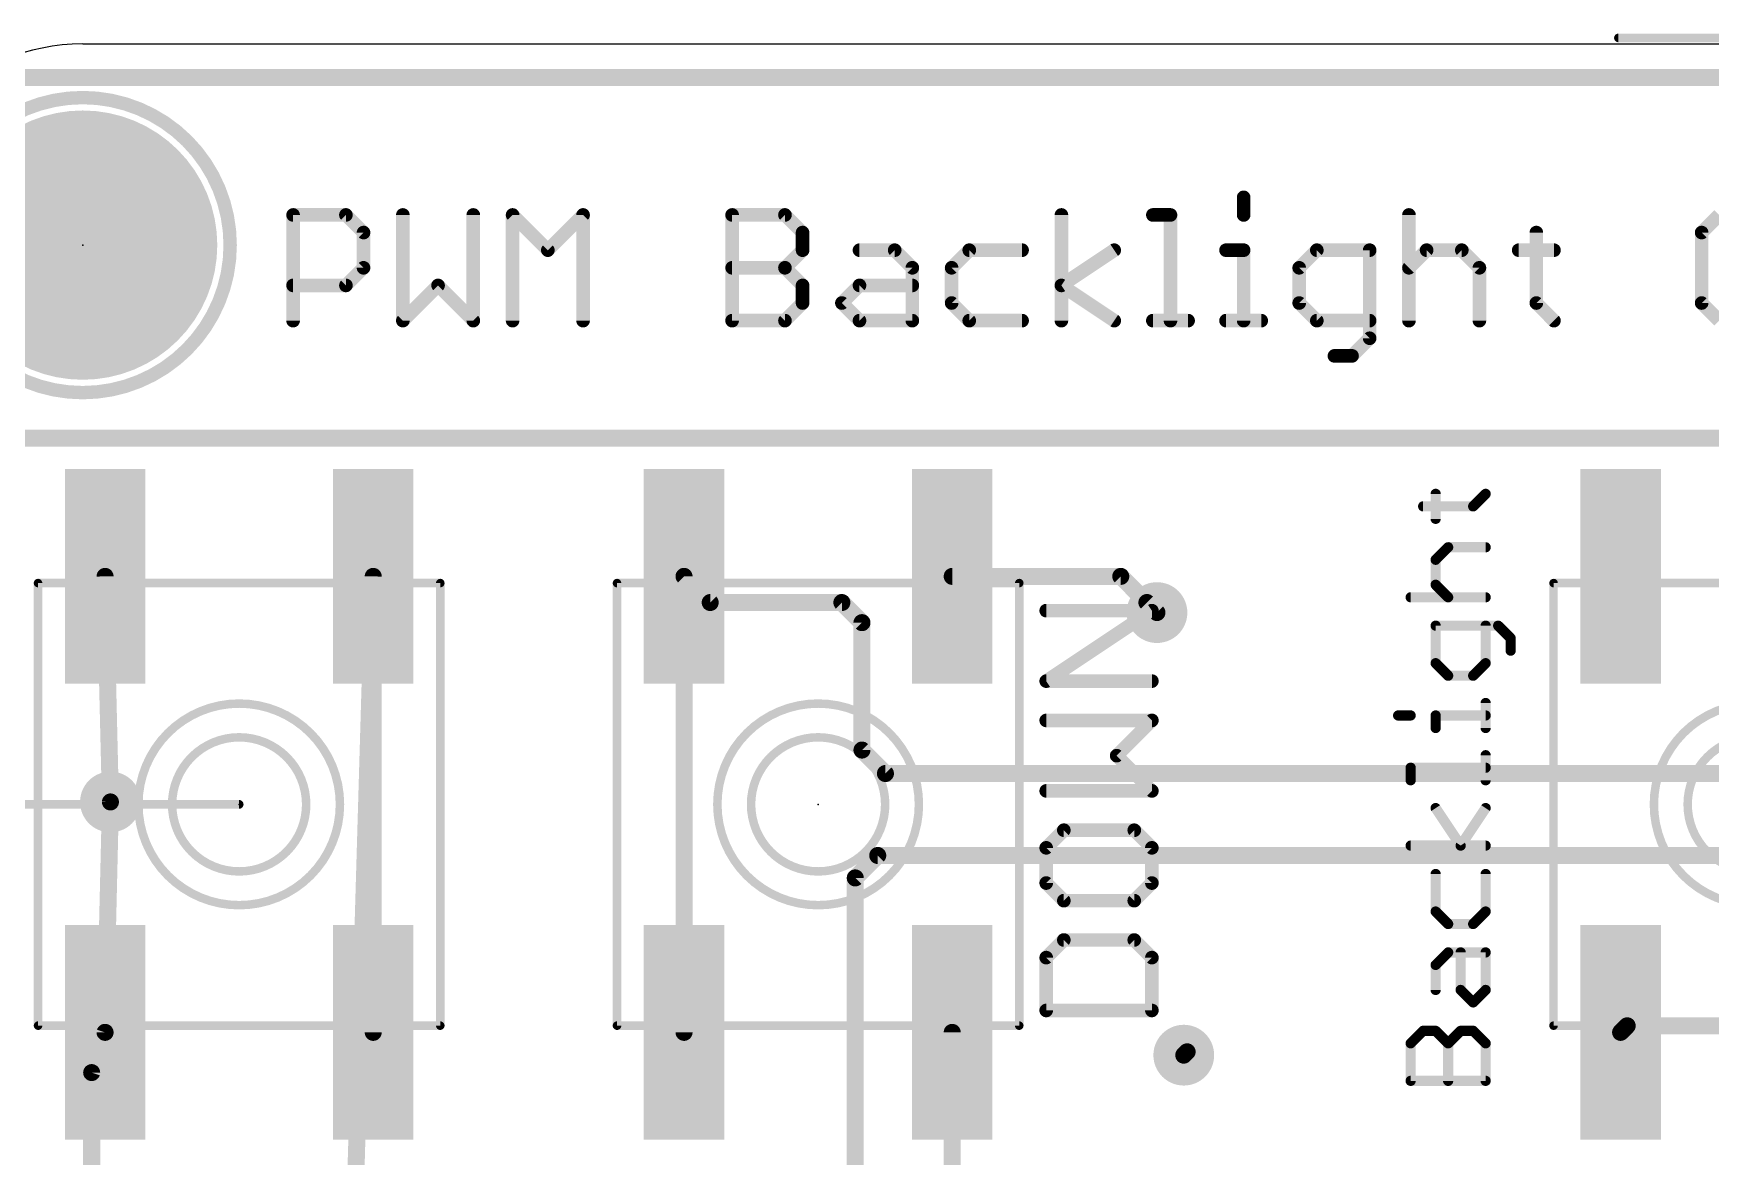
# Model space of a CAD drawing. Extents: x -12.5 to 70.1, y -12.4 to 85.2.
# Drawn here: x 2.27 to 27.28, y 68.41 to 85.16 of the extents above; entities that cross this region are included whole.
import ezdxf

# ---------------------------------------------------------------- set-up
doc = ezdxf.new("R2010")
doc.units = 0
for name, color, linetype in [('1', 12, 'CONTINUOUS'), ('16', 132, 'CONTINUOUS'), ('17', 110, 'CONTINUOUS'), ('18', 110, 'CONTINUOUS'), ('20', 53, 'CONTINUOUS'), ('21', 40, 'CONTINUOUS'), ('23', 53, 'CONTINUOUS'), ('47', 253, 'CONTINUOUS')]:
    doc.layers.add(name, color=color, linetype=linetype)

# ---------------------------------------------------------------- blocks, each defined once
blk = doc.blocks.new('RECT')
blk.add_solid([(-0.5, -0.5), (0.5, -0.5), (-0.5, 0.5), (0.5, 0.5)])
blk = doc.blocks.new('ROUNDP')
at = {"const_width": 0.5}
blk.add_lwpolyline([(0, -0.25, 1), (0, 0.25, 1), (0, -0.25)], format="xyb", dxfattribs=at)
blk = doc.blocks.new('ROUNDV')
at = {"const_width": 0.5}
blk.add_lwpolyline([(0, -0.25, 1), (0, 0.25, 1), (0, -0.25)], format="xyb", dxfattribs=at)

msp = doc.modelspace()

# ---------------------------------------------------------------- linework, layer by layer
at = {"layer": '1', "const_width": 0.254}
for points in [[(1.171, 79.121), (39.495, 79.121)], [(3.334, 77.06), (3.414, 73.696)], [(7.064, 67.774), (7.334, 77.06)], [(7.334, 70.26), (7.334, 77.06)], [(11.97, 77.06), (11.97, 70.26)], [(12.36, 76.67), (11.97, 77.06)], [(15.97, 77.06), (18.484, 77.06)], [(18.484, 77.06), (19.024, 76.52)], [(14.324, 76.67), (12.36, 76.67)], [(14.324, 76.67), (14.624, 76.37)], [(18.874, 76.67), (19.024, 76.52)], [(14.624, 76.37), (14.624, 74.47)], [(14.624, 74.47), (14.974, 74.12)], [(14.974, 74.12), (31.575, 74.12)], [(3.334, 70.26), (3.414, 73.696)], [(14.524, 72.563), (14.859, 72.898)], [(14.859, 72.898), (31.877, 72.898)], [(14.524, 72.563), (14.524, 68.032)], [(3.134, 69.66), (3.334, 70.26)], [(15.97, 70.26), (15.97, 67.874)], [(26.038, 70.358), (25.94, 70.26)], [(27.813, 70.358), (26.038, 70.358)], [(19.474, 69.97), (19.424, 69.92)], [(3.134, 66.142), (3.134, 69.66)]]:
    msp.add_lwpolyline(points, dxfattribs=at)
at = {"layer": '1', "const_width": 0.127}
for points in [[(3.3975, 77.0615, 1), (3.2705, 77.0585)], [(7.3975, 77.06, 1), (7.2705, 77.06)], [(7.3975, 77.0582, 1), (7.2705, 77.0618)], [(12.0335, 77.06, 1), (11.9065, 77.06)], [(12.0149, 77.1049, 1), (11.9251, 77.0151)], [(15.97, 77.1235, 1), (15.97, 76.9965)], [(18.5289, 77.1049, 1), (18.4391, 77.0151)], [(18.484, 76.9965, 1), (18.484, 77.1235)], [(12.36, 76.7335, 1), (12.36, 76.6065)], [(14.3689, 76.7149, 1), (14.2791, 76.6251)], [(14.324, 76.6065, 1), (14.324, 76.7335)], [(18.9189, 76.7149, 1), (18.8291, 76.6251)], [(12.3151, 76.6251, 1), (12.4049, 76.7149)], [(18.9791, 76.4751, 1), (19.0689, 76.5649)], [(18.9791, 76.4751, 1), (19.0689, 76.5649)], [(14.6875, 76.37, 1), (14.5605, 76.37)], [(14.5791, 76.3251, 1), (14.6689, 76.4149)], [(14.6689, 74.5149, 1), (14.5791, 74.4251)], [(14.5605, 74.47, 1), (14.6875, 74.47)], [(14.974, 74.1835, 1), (14.974, 74.0565)], [(14.9291, 74.0751, 1), (15.0189, 74.1649)], [(3.4775, 73.6945, 1), (3.3505, 73.6975)], [(3.3505, 73.6945, 1), (3.4775, 73.6975)], [(14.859, 72.9615, 1), (14.859, 72.8345)], [(14.9039, 72.8531, 1), (14.8141, 72.9429)], [(14.5875, 72.563, 1), (14.4605, 72.563)], [(14.4791, 72.6079, 1), (14.5689, 72.5181)], [(3.2705, 70.2615, 1), (3.3975, 70.2585)], [(3.3942, 70.2399, 1), (3.2738, 70.2801)], [(7.2705, 70.26, 1), (7.3975, 70.26)], [(11.9065, 70.26, 1), (12.0335, 70.26)], [(16.0335, 70.26, 1), (15.9065, 70.26)], [(25.8951, 70.3049, 1), (25.9849, 70.2151)], [(26.038, 70.4215, 1), (26.038, 70.2945)], [(26.0829, 70.3131, 1), (25.9931, 70.4029)], [(19.5189, 69.9251, 1), (19.4291, 70.0149)], [(3.1975, 69.66, 1), (3.0705, 69.66)], [(19.3791, 69.9649, 1), (19.4689, 69.8751)], [(3.0738, 69.6801, 1), (3.1942, 69.6399)]]:
    msp.add_lwpolyline(points, format="xyb", dxfattribs=at)
at = {"layer": '16', "const_width": 0.25}
msp.add_lwpolyline([(0, 84.5), (45, 84.5)], dxfattribs=at)
at = {"layer": '20'}
msp.add_line((3, 85), (42, 85), dxfattribs=at)
msp.add_arc((3, 82), 3, 90, 180, dxfattribs=at)
at = {"layer": '21'}
for points, const_width in [([(3, 79.8, 1), (3, 84.2, 1), (3, 79.8)], 0.2), ([(20.3679, 82.7124, 1), (20.2663, 82.7124)], 0.1016), ([(6.1894, 82.4497, 1), (6.0878, 82.4497)], 0.1016), ([(6.1386, 82.5005, 1), (6.1386, 82.3989)], 0.1016), ([(6.9626, 82.4857, 1), (6.8907, 82.4138)], 0.1016), ([(6.9267, 82.3989, 1), (6.9267, 82.5005)], 0.1016), ([(7.8265, 82.4497, 1), (7.7249, 82.4497)], 0.1016), ([(8.8773, 82.4497, 1), (8.7757, 82.4497)], 0.1016), ([(9.4488, 82.4857, 1), (9.377, 82.4138)], 0.1016), ([(9.4637, 82.4497, 1), (9.3621, 82.4497)], 0.1016), ([(10.5145, 82.4497, 1), (10.4129, 82.4497)], 0.1016), ([(10.4996, 82.4138, 1), (10.4277, 82.4857)], 0.1016), ([(12.738, 82.4497, 1), (12.6364, 82.4497)], 0.1016), ([(12.6872, 82.5005, 1), (12.6872, 82.3989)], 0.1016), ([(13.5112, 82.4857, 1), (13.4394, 82.4138)], 0.1016), ([(13.4753, 82.3989, 1), (13.4753, 82.5005)], 0.1016), ([(17.6495, 82.4497, 1), (17.5479, 82.4497)], 0.1016), ([(18.963, 82.5005, 1), (18.963, 82.3989)], 0.1016), ([(19.2765, 82.4497, 1), (19.1749, 82.4497)], 0.1016), ([(19.2257, 82.3989, 1), (19.2257, 82.5005)], 0.1016), ([(22.8338, 82.4497, 1), (22.7322, 82.4497)], 0.1016), ([(20.2663, 82.4497, 1), (20.3679, 82.4497)], 0.1016), ([(7.2401, 82.1871, 1), (7.1386, 82.1871)], 0.1016), ([(7.1534, 82.1511, 1), (7.2253, 82.223)], 0.1016), ([(13.7888, 82.1871, 1), (13.6872, 82.1871)], 0.1016), ([(13.7021, 82.1511, 1), (13.7739, 82.223)], 0.1016), ([(24.7337, 82.1871, 1), (24.6321, 82.1871)], 0.1016), ([(27.1128, 82.223, 1), (27.1847, 82.1511)], 0.1016), ([(27.1996, 82.1871, 1), (27.098, 82.1871)], 0.1016), ([(9.9024, 81.9603, 1), (9.9742, 81.8884)], 0.1016), ([(9.9024, 81.8884, 1), (9.9742, 81.9603)], 0.1016), ([(13.6872, 81.9244, 1), (13.7888, 81.9244)], 0.1016), ([(13.7739, 81.8884, 1), (13.7021, 81.9603)], 0.1016), ([(14.5871, 81.9752, 1), (14.5871, 81.8736)], 0.1016), ([(15.1484, 81.9603, 1), (15.0765, 81.8884)], 0.1016), ([(15.1124, 81.8736, 1), (15.1124, 81.9752)], 0.1016), ([(16.2242, 81.9752, 1), (16.2242, 81.8736)], 0.1016), ([(16.2601, 81.8884, 1), (16.1883, 81.9603)], 0.1016), ([(17.0123, 81.8736, 1), (17.0123, 81.9752)], 0.1016), ([(18.4149, 81.8821, 1), (18.3586, 81.9666)], 0.1016), ([(20.0544, 81.9752, 1), (20.0544, 81.8736)], 0.1016), ([(20.3679, 81.9244, 1), (20.2663, 81.9244)], 0.1016), ([(20.3171, 81.8736, 1), (20.3171, 81.9752)], 0.1016), ([(21.4085, 81.9752, 1), (21.4085, 81.8736)], 0.1016), ([(21.4445, 81.8884, 1), (21.3726, 81.9603)], 0.1016), ([(22.2474, 81.9244, 1), (22.1458, 81.9244)], 0.1016), ([(22.1966, 81.8736, 1), (22.1966, 81.9752)], 0.1016), ([(23.0457, 81.9752, 1), (23.0457, 81.8736)], 0.1016), ([(23.0816, 81.8884, 1), (23.0098, 81.9603)], 0.1016), ([(23.607, 81.9603, 1), (23.5352, 81.8884)], 0.1016), ([(23.5711, 81.8736, 1), (23.5711, 81.9752)], 0.1016), ([(24.4202, 81.9752, 1), (24.4202, 81.8736)], 0.1016), ([(24.9455, 81.8736, 1), (24.9455, 81.9752)], 0.1016), ([(7.1386, 81.6617, 1), (7.2401, 81.6617)], 0.1016), ([(7.2253, 81.6258, 1), (7.1534, 81.6976)], 0.1016), ([(12.6872, 81.7125, 1), (12.6872, 81.6109)], 0.1016), ([(13.5112, 81.6976, 1), (13.4394, 81.6258)], 0.1016), ([(13.4394, 81.6976, 1), (13.5112, 81.6258)], 0.1016), ([(13.4753, 81.6109, 1), (13.4753, 81.7125)], 0.1016), ([(15.4259, 81.6617, 1), (15.3243, 81.6617)], 0.1016), ([(15.3392, 81.6258, 1), (15.4111, 81.6976)], 0.1016), ([(16.0123, 81.6617, 1), (15.9107, 81.6617)], 0.1016), ([(15.9256, 81.6976, 1), (15.9974, 81.6258)], 0.1016), ([(21.1099, 81.6976, 1), (21.1818, 81.6258)], 0.1016), ([(21.1967, 81.6617, 1), (21.0951, 81.6617)], 0.1016), ([(22.7471, 81.6976, 1), (22.8189, 81.6258)], 0.1016), ([(23.8846, 81.6617, 1), (23.783, 81.6617)], 0.1016), ([(23.7979, 81.6258, 1), (23.8697, 81.6976)], 0.1016), ([(6.1386, 81.4498, 1), (6.1386, 81.3482)], 0.1016), ([(6.8907, 81.4349, 1), (6.9626, 81.3631)], 0.1016), ([(6.9267, 81.3482, 1), (6.9267, 81.4498)], 0.1016), ([(8.337, 81.4349, 1), (8.2652, 81.3631)], 0.1016), ([(8.337, 81.3631, 1), (8.2652, 81.4349)], 0.1016), ([(13.7888, 81.399, 1), (13.6872, 81.399)], 0.1016), ([(13.7021, 81.3631, 1), (13.7739, 81.4349)], 0.1016), ([(14.5871, 81.4498, 1), (14.5871, 81.3482)], 0.1016), ([(14.623, 81.3631, 1), (14.5511, 81.4349)], 0.1016), ([(15.3751, 81.3482, 1), (15.3751, 81.4498)], 0.1016), ([(17.6269, 81.4412, 1), (17.5705, 81.3567)], 0.1016), ([(17.5705, 81.4412, 1), (17.6269, 81.3567)], 0.1016), ([(13.6872, 81.1363, 1), (13.7888, 81.1363)], 0.1016), ([(13.7739, 81.1004, 1), (13.7021, 81.1722)], 0.1016), ([(14.3603, 81.1722, 1), (14.2884, 81.1004)], 0.1016), ([(14.2884, 81.1722, 1), (14.3603, 81.1004)], 0.1016), ([(15.9974, 81.1722, 1), (15.9256, 81.1004)], 0.1016), ([(15.9107, 81.1363, 1), (16.0123, 81.1363)], 0.1016), ([(21.1818, 81.1722, 1), (21.1099, 81.1004)], 0.1016), ([(21.0951, 81.1363, 1), (21.1967, 81.1363)], 0.1016), ([(24.7188, 81.1722, 1), (24.6469, 81.1004)], 0.1016), ([(24.6321, 81.1363, 1), (24.7337, 81.1363)], 0.1016), ([(27.1847, 81.1722, 1), (27.1128, 81.1004)], 0.1016), ([(27.098, 81.1363, 1), (27.1996, 81.1363)], 0.1016), ([(6.0878, 80.8736, 1), (6.1894, 80.8736)], 0.1016), ([(7.7398, 80.9095, 1), (7.8117, 80.8377)], 0.1016), ([(7.7249, 80.8736, 1), (7.8265, 80.8736)], 0.1016), ([(8.7757, 80.8736, 1), (8.8773, 80.8736)], 0.1016), ([(8.7906, 80.8377, 1), (8.8624, 80.9095)], 0.1016), ([(9.3621, 80.8736, 1), (9.4637, 80.8736)], 0.1016), ([(10.4129, 80.8736, 1), (10.5145, 80.8736)], 0.1016), ([(12.6872, 80.9244, 1), (12.6872, 80.8228)], 0.1016), ([(12.6364, 80.8736, 1), (12.738, 80.8736)], 0.1016), ([(13.4394, 80.9095, 1), (13.5112, 80.8377)], 0.1016), ([(13.4753, 80.8228, 1), (13.4753, 80.9244)], 0.1016), ([(14.5871, 80.9244, 1), (14.5871, 80.8228)], 0.1016), ([(14.5511, 80.8377, 1), (14.623, 80.9095)], 0.1016), ([(15.3243, 80.8736, 1), (15.4259, 80.8736)], 0.1016), ([(15.3751, 80.8228, 1), (15.3751, 80.9244)], 0.1016), ([(16.2242, 80.9244, 1), (16.2242, 80.8228)], 0.1016), ([(16.1883, 80.8377, 1), (16.2601, 80.9095)], 0.1016), ([(17.0123, 80.8228, 1), (17.0123, 80.9244)], 0.1016), ([(17.5479, 80.8736, 1), (17.6495, 80.8736)], 0.1016), ([(18.3586, 80.8313, 1), (18.4149, 80.9159)], 0.1016), ([(18.963, 80.9244, 1), (18.963, 80.8228)], 0.1016), ([(19.1749, 80.8736, 1), (19.2765, 80.8736)], 0.1016), ([(19.4884, 80.8228, 1), (19.4884, 80.9244)], 0.1016), ([(20.0544, 80.9244, 1), (20.0544, 80.8228)], 0.1016), ([(20.2663, 80.8736, 1), (20.3679, 80.8736)], 0.1016), ([(20.5798, 80.8228, 1), (20.5798, 80.9244)], 0.1016), ([(21.4085, 80.9244, 1), (21.4085, 80.8228)], 0.1016), ([(21.3726, 80.8377, 1), (21.4445, 80.9095)], 0.1016), ([(22.1966, 80.8228, 1), (22.1966, 80.9244)], 0.1016), ([(22.7322, 80.8736, 1), (22.8338, 80.8736)], 0.1016), ([(23.783, 80.8736, 1), (23.8846, 80.8736)], 0.1016), ([(24.9096, 80.8377, 1), (24.9815, 80.9095)], 0.1016), ([(22.1458, 80.6109, 1), (22.2474, 80.6109)], 0.1016), ([(22.2325, 80.575, 1), (22.1607, 80.6468)], 0.1016), ([(21.6712, 80.399, 1), (21.6712, 80.2974)], 0.1016), ([(21.898, 80.3841, 1), (21.9698, 80.3123)], 0.1016), ([(21.9339, 80.2974, 1), (21.9339, 80.399)], 0.1016), ([(23.2192, 78.2906, 1), (23.143, 78.2906)], 0.0762), ([(23.9537, 78.2636, 1), (23.8999, 78.3175)], 0.0762), ([(22.9947, 78.1423, 1), (22.9947, 78.0661)], 0.0762), ([(23.7134, 78.1311, 1), (23.7673, 78.0772)], 0.0762), ([(23.7404, 78.0661, 1), (23.7404, 78.1423)], 0.0762), ([(23.143, 77.9177, 1), (23.2192, 77.9177)], 0.0762), ([(23.3675, 77.5321, 1), (23.3675, 77.4559)], 0.0762), ([(23.3945, 77.4671, 1), (23.3406, 77.521)], 0.0762), ([(23.9268, 77.4559, 1), (23.9268, 77.5321)], 0.0762), ([(23.2192, 77.3076, 1), (23.143, 77.3076)], 0.0762), ([(23.1542, 77.3345, 1), (23.208, 77.2807)], 0.0762), ([(2.3658, 76.96, 1), (2.3022, 76.96)], 0.0635), ([(2.334, 76.9918, 1), (2.334, 76.9283)], 0.0635), ([(8.3658, 76.96, 1), (8.3022, 76.96)], 0.0635), ([(8.334, 76.9283, 1), (8.334, 76.9918)], 0.0635), ([(10.97, 76.9918, 1), (10.97, 76.9283)], 0.0635), ([(11.0018, 76.96, 1), (10.9383, 76.96)], 0.0635), ([(17.0018, 76.96, 1), (16.9383, 76.96)], 0.0635), ([(16.97, 76.9283, 1), (16.97, 76.9918)], 0.0635), ([(22.8082, 76.7864, 1), (22.8082, 76.7102)], 0.0762), ([(23.208, 76.9617, 1), (23.1542, 76.9078)], 0.0762), ([(23.143, 76.9348, 1), (23.2192, 76.9348)], 0.0762), ([(23.3406, 76.7214, 1), (23.3945, 76.7753)], 0.0762), ([(23.9268, 76.7102, 1), (23.9268, 76.7864)], 0.0762), ([(24.94, 76.9918, 1), (24.94, 76.9283)], 0.0635), ([(24.9718, 76.96, 1), (24.9083, 76.96)], 0.0635), ([(17.3723, 76.5996, 1), (17.3723, 76.498)], 0.1016), ([(18.9766, 76.5066, 1), (18.9202, 76.5911)], 0.1016), ([(18.9484, 76.498, 1), (18.9484, 76.5996)], 0.1016), ([(23.1811, 76.3627, 1), (23.1811, 76.2865)], 0.0762), ([(23.2192, 76.3246, 1), (23.143, 76.3246)], 0.0762), ([(23.9649, 76.3246, 1), (23.8887, 76.3246)], 0.0762), ([(24.1402, 76.3516, 1), (24.0863, 76.2977)], 0.0762), ([(24.1132, 76.2865, 1), (24.1132, 76.3627)], 0.0762), ([(24.3377, 76.1382, 1), (24.2615, 76.1382)], 0.0762), ([(24.2727, 76.1113, 1), (24.3266, 76.1651)], 0.0762), ([(23.208, 75.7923, 1), (23.1542, 75.7384)], 0.0762), ([(23.143, 75.7654, 1), (23.2192, 75.7654)], 0.0762), ([(23.8887, 75.7654, 1), (23.9649, 75.7654)], 0.0762), ([(23.9537, 75.7384, 1), (23.8999, 75.7923)], 0.0762), ([(24.2615, 75.9518, 1), (24.3377, 75.9518)], 0.0762), ([(17.3723, 75.5489, 1), (17.3723, 75.4473)], 0.1016), ([(17.3441, 75.5403, 1), (17.4004, 75.4558)], 0.1016), ([(18.9484, 75.4473, 1), (18.9484, 75.5489)], 0.1016), ([(23.3675, 75.617, 1), (23.3675, 75.5408)], 0.0762), ([(23.3406, 75.552, 1), (23.3945, 75.6059)], 0.0762), ([(23.7134, 75.6059, 1), (23.7673, 75.552)], 0.0762), ([(23.7404, 75.5408, 1), (23.7404, 75.617)], 0.0762), ([(5.334, 72.1567, 1), (5.334, 75.1633, 1), (5.334, 72.1567)], 0.127), ([(13.97, 72.1567, 1), (13.97, 75.1633, 1), (13.97, 72.1567)], 0.127), ([(22.6218, 75.0239, 1), (22.6218, 74.9477)], 0.0762), ([(22.8082, 74.9477, 1), (22.8082, 75.0239)], 0.0762), ([(23.2192, 74.9858, 1), (23.143, 74.9858)], 0.0762), ([(23.1811, 75.0239, 1), (23.1811, 74.9477)], 0.0762), ([(23.9649, 75.1722, 1), (23.8887, 75.1722)], 0.0762), ([(23.9268, 74.9477, 1), (23.9268, 75.0239)], 0.0762), ([(27.94, 72.1567, 1), (27.94, 75.1633, 1), (27.94, 72.1567)], 0.127), ([(17.3723, 74.9625, 1), (17.3723, 74.8609)], 0.1016), ([(18.9843, 74.8758, 1), (18.9125, 74.9476)], 0.1016), ([(18.9484, 74.8609, 1), (18.9484, 74.9625)], 0.1016), ([(23.143, 74.7993, 1), (23.2192, 74.7993)], 0.0762), ([(23.8887, 74.7993, 1), (23.9649, 74.7993)], 0.0762), ([(5.334, 72.66, 1), (5.334, 74.66, 1), (5.334, 72.66)], 0.127), ([(13.97, 72.66, 1), (13.97, 74.66, 1), (13.97, 72.66)], 0.127), ([(27.94, 72.66, 1), (27.94, 74.66, 1), (27.94, 72.66)], 0.127), ([(18.4589, 74.4222, 1), (18.3871, 74.3504)], 0.1016), ([(18.3871, 74.4222, 1), (18.4589, 74.3504)], 0.1016), ([(23.9649, 74.3926, 1), (23.8887, 74.3926)], 0.0762), ([(22.8463, 74.2062, 1), (22.7701, 74.2062)], 0.0762), ([(22.8082, 74.2443, 1), (22.8082, 74.1681)], 0.0762), ([(22.7701, 74.0197, 1), (22.8463, 74.0197)], 0.0762), ([(23.8887, 74.0197, 1), (23.9649, 74.0197)], 0.0762), ([(23.9268, 74.1681, 1), (23.9268, 74.2443)], 0.0762), ([(17.3723, 73.9117, 1), (17.3723, 73.8101)], 0.1016), ([(18.9125, 73.825, 1), (18.9843, 73.8968)], 0.1016), ([(18.9484, 73.8101, 1), (18.9484, 73.9117)], 0.1016), ([(23.2128, 73.6257, 1), (23.1494, 73.5834)], 0.0762), ([(23.9585, 73.5834, 1), (23.8951, 73.6257)], 0.0762), ([(17.6349, 73.3253, 1), (17.6349, 73.2237)], 0.1016), ([(17.6709, 73.2386, 1), (17.599, 73.3104)], 0.1016), ([(18.7216, 73.3104, 1), (18.6498, 73.2386)], 0.1016), ([(18.6857, 73.2237, 1), (18.6857, 73.3253)], 0.1016), ([(17.3363, 73.0477, 1), (17.4082, 72.9759)], 0.1016), ([(17.4231, 73.0118, 1), (17.3215, 73.0118)], 0.1016), ([(18.9992, 73.0118, 1), (18.8976, 73.0118)], 0.1016), ([(18.9125, 72.9759, 1), (18.9843, 73.0477)], 0.1016), ([(22.8082, 73.0833, 1), (22.8082, 73.0071)], 0.0762), ([(23.5222, 73.0664, 1), (23.5857, 73.0241)], 0.0762), ([(23.5222, 73.0241, 1), (23.5857, 73.0664)], 0.0762), ([(23.9268, 73.0071, 1), (23.9268, 73.0833)], 0.0762), ([(17.4082, 72.5224, 1), (17.3363, 72.4505)], 0.1016), ([(18.9843, 72.4505, 1), (18.9125, 72.5224)], 0.1016), ([(23.2192, 72.6215, 1), (23.143, 72.6215)], 0.0762), ([(23.9649, 72.6215, 1), (23.8887, 72.6215)], 0.0762), ([(17.3215, 72.4864, 1), (17.4231, 72.4864)], 0.1016), ([(17.6349, 72.2746, 1), (17.6349, 72.173)], 0.1016), ([(17.599, 72.1878, 1), (17.6709, 72.2597)], 0.1016), ([(18.6498, 72.2597, 1), (18.7216, 72.1878)], 0.1016), ([(18.6857, 72.173, 1), (18.6857, 72.2746)], 0.1016), ([(18.8976, 72.4864, 1), (18.9992, 72.4864)], 0.1016), ([(23.208, 72.0892, 1), (23.1542, 72.0353)], 0.0762), ([(23.143, 72.0623, 1), (23.2192, 72.0623)], 0.0762), ([(23.8887, 72.0623, 1), (23.9649, 72.0623)], 0.0762), ([(23.9537, 72.0353, 1), (23.8999, 72.0892)], 0.0762), ([(23.3675, 71.9139, 1), (23.3675, 71.8377)], 0.0762), ([(23.3406, 71.8489, 1), (23.3945, 71.9028)], 0.0762), ([(23.7134, 71.9028, 1), (23.7673, 71.8489)], 0.0762), ([(23.7404, 71.8377, 1), (23.7404, 71.9139)], 0.0762), ([(17.6349, 71.6882, 1), (17.6349, 71.5866)], 0.1016), ([(17.6709, 71.6014, 1), (17.599, 71.6733)], 0.1016), ([(18.7216, 71.6733, 1), (18.6498, 71.6014)], 0.1016), ([(18.6857, 71.5866, 1), (18.6857, 71.6882)], 0.1016), ([(17.3363, 71.4106, 1), (17.4082, 71.3388)], 0.1016), ([(17.4231, 71.3747, 1), (17.3215, 71.3747)], 0.1016), ([(18.9992, 71.3747, 1), (18.8976, 71.3747)], 0.1016), ([(18.9125, 71.3388, 1), (18.9843, 71.4106)], 0.1016), ([(23.2192, 71.2657, 1), (23.143, 71.2657)], 0.0762), ([(23.1542, 71.2927, 1), (23.208, 71.2388)], 0.0762), ([(23.3675, 71.4903, 1), (23.3675, 71.4141)], 0.0762), ([(23.3945, 71.4252, 1), (23.3406, 71.4791)], 0.0762), ([(23.5921, 71.4522, 1), (23.5159, 71.4522)], 0.0762), ([(23.9649, 71.4522, 1), (23.8887, 71.4522)], 0.0762), ([(23.9268, 71.4141, 1), (23.9268, 71.4903)], 0.0762), ([(23.143, 70.8929, 1), (23.2192, 70.8929)], 0.0762), ([(23.5809, 70.9198, 1), (23.527, 70.8659)], 0.0762), ([(23.5159, 70.8929, 1), (23.5921, 70.8929)], 0.0762), ([(23.8887, 70.8929, 1), (23.9649, 70.8929)], 0.0762), ([(23.9537, 70.8659, 1), (23.8999, 70.9198)], 0.0762), ([(17.3723, 70.6374, 1), (17.3723, 70.5358)], 0.1016), ([(17.3215, 70.5866, 1), (17.4231, 70.5866)], 0.1016), ([(18.8976, 70.5866, 1), (18.9992, 70.5866)], 0.1016), ([(18.9484, 70.5358, 1), (18.9484, 70.6374)], 0.1016), ([(23.7134, 70.7334, 1), (23.7673, 70.6795)], 0.0762), ([(23.7134, 70.6795, 1), (23.7673, 70.7334)], 0.0762), ([(2.334, 70.3918, 1), (2.334, 70.3282)], 0.0635), ([(2.3022, 70.36, 1), (2.3658, 70.36)], 0.0635), ([(8.3022, 70.36, 1), (8.3658, 70.36)], 0.0635), ([(8.334, 70.3282, 1), (8.334, 70.3918)], 0.0635), ([(10.97, 70.3918, 1), (10.97, 70.3282)], 0.0635), ([(10.9383, 70.36, 1), (11.0018, 70.36)], 0.0635), ([(16.9383, 70.36, 1), (17.0018, 70.36)], 0.0635), ([(16.97, 70.3282, 1), (16.97, 70.3918)], 0.0635), ([(22.9947, 70.3209, 1), (22.9947, 70.2447)], 0.0762), ([(23.0216, 70.2558, 1), (22.9677, 70.3097)], 0.0762), ([(23.208, 70.3097, 1), (23.1542, 70.2558)], 0.0762), ([(23.1811, 70.2447, 1), (23.1811, 70.3209)], 0.0762), ([(23.554, 70.3209, 1), (23.554, 70.2447)], 0.0762), ([(23.5809, 70.2558, 1), (23.527, 70.3097)], 0.0762), ([(23.7673, 70.3097, 1), (23.7134, 70.2558)], 0.0762), ([(23.7404, 70.2447, 1), (23.7404, 70.3209)], 0.0762), ([(24.94, 70.3918, 1), (24.94, 70.3282)], 0.0635), ([(24.9083, 70.36, 1), (24.9718, 70.36)], 0.0635), ([(22.8463, 70.0963, 1), (22.7701, 70.0963)], 0.0762), ([(22.7813, 70.1233, 1), (22.8352, 70.0694)], 0.0762), ([(23.4056, 70.0963, 1), (23.3294, 70.0963)], 0.0762), ([(23.3406, 70.1233, 1), (23.3945, 70.0694)], 0.0762), ([(23.3406, 70.0694, 1), (23.3945, 70.1233)], 0.0762), ([(23.9649, 70.0963, 1), (23.8887, 70.0963)], 0.0762), ([(23.8999, 70.0694, 1), (23.9537, 70.1233)], 0.0762), ([(22.8082, 69.5752, 1), (22.8082, 69.499)], 0.0762), ([(22.7701, 69.5371, 1), (22.8463, 69.5371)], 0.0762), ([(23.3294, 69.5371, 1), (23.4056, 69.5371)], 0.0762), ([(23.8887, 69.5371, 1), (23.9649, 69.5371)], 0.0762), ([(23.9268, 69.499, 1), (23.9268, 69.5752)], 0.0762)]:
    msp.add_lwpolyline(points, format="xyb", dxfattribs=dict(at, const_width=const_width))
for points, const_width in [([(20.3171, 82.7124), (20.3171, 82.4497)], 0.2032), ([(6.1386, 80.8736), (6.1386, 82.4497)], 0.2032), ([(6.1386, 82.4497), (6.9267, 82.4497)], 0.2032), ([(6.9267, 82.4497), (7.1894, 82.1871)], 0.2032), ([(7.7757, 82.4497), (7.7757, 80.8736)], 0.2032), ([(8.8265, 80.8736), (8.8265, 82.4497)], 0.2032), ([(9.4129, 80.8736), (9.4129, 82.4497)], 0.2032), ([(9.4129, 82.4497), (9.9383, 81.9244)], 0.2032), ([(9.9383, 81.9244), (10.4637, 82.4497)], 0.2032), ([(10.4637, 82.4497), (10.4637, 80.8736)], 0.2032), ([(12.6872, 80.8736), (12.6872, 82.4497)], 0.2032), ([(12.6872, 82.4497), (13.4753, 82.4497)], 0.2032), ([(13.4753, 82.4497), (13.738, 82.1871)], 0.2032), ([(17.5987, 80.8736), (17.5987, 82.4497)], 0.2032), ([(18.963, 82.4497), (19.2257, 82.4497)], 0.2032), ([(19.2257, 82.4497), (19.2257, 80.8736)], 0.2032), ([(22.783, 82.4497), (22.783, 80.8736)], 0.2032), ([(27.4115, 82.4497), (27.1488, 82.1871)], 0.2032), ([(7.1894, 82.1871), (7.1894, 81.6617)], 0.2032), ([(13.738, 82.1871), (13.738, 81.9244)], 0.2032), ([(24.6829, 82.1871), (24.6829, 81.1363)], 0.2032), ([(27.1488, 82.1871), (27.1488, 81.1363)], 0.2032), ([(13.738, 81.9244), (13.4753, 81.6617)], 0.2032), ([(14.5871, 81.9244), (15.1124, 81.9244)], 0.2032), ([(15.1124, 81.9244), (15.3751, 81.6617)], 0.2032), ([(16.2242, 81.9244), (15.9615, 81.6617)], 0.2032), ([(17.0123, 81.9244), (16.2242, 81.9244)], 0.2032), ([(17.5987, 81.399), (18.3868, 81.9244)], 0.2032), ([(20.0544, 81.9244), (20.3171, 81.9244)], 0.2032), ([(20.3171, 81.9244), (20.3171, 80.8736)], 0.2032), ([(21.4085, 81.9244), (21.1459, 81.6617)], 0.2032), ([(22.1966, 81.9244), (21.4085, 81.9244)], 0.2032), ([(22.1966, 80.6109), (22.1966, 81.9244)], 0.2032), ([(22.783, 81.6617), (23.0457, 81.9244)], 0.2032), ([(23.0457, 81.9244), (23.5711, 81.9244)], 0.2032), ([(23.5711, 81.9244), (23.8338, 81.6617)], 0.2032), ([(24.4202, 81.9244), (24.9455, 81.9244)], 0.2032), ([(7.1894, 81.6617), (6.9267, 81.399)], 0.2032), ([(12.6872, 81.6617), (13.4753, 81.6617)], 0.2032), ([(13.4753, 81.6617), (13.738, 81.399)], 0.2032), ([(15.3751, 81.6617), (15.3751, 80.8736)], 0.2032), ([(15.9615, 81.6617), (15.9615, 81.1363)], 0.2032), ([(21.1459, 81.6617), (21.1459, 81.1363)], 0.2032), ([(23.8338, 81.6617), (23.8338, 80.8736)], 0.2032), ([(6.9267, 81.399), (6.1386, 81.399)], 0.2032), ([(7.7757, 80.8736), (8.3011, 81.399)], 0.2032), ([(8.3011, 81.399), (8.8265, 80.8736)], 0.2032), ([(13.738, 81.399), (13.738, 81.1363)], 0.2032), ([(14.3244, 81.1363), (14.5871, 81.399)], 0.2032), ([(14.5871, 81.399), (15.3751, 81.399)], 0.2032), ([(18.3868, 80.8736), (17.5987, 81.399)], 0.2032), ([(13.738, 81.1363), (13.4753, 80.8736)], 0.2032), ([(14.5871, 80.8736), (14.3244, 81.1363)], 0.2032), ([(15.9615, 81.1363), (16.2242, 80.8736)], 0.2032), ([(21.1459, 81.1363), (21.4085, 80.8736)], 0.2032), ([(24.6829, 81.1363), (24.9455, 80.8736)], 0.2032), ([(27.1488, 81.1363), (27.4115, 80.8736)], 0.2032), ([(13.4753, 80.8736), (12.6872, 80.8736)], 0.2032), ([(15.3751, 80.8736), (14.5871, 80.8736)], 0.2032), ([(16.2242, 80.8736), (17.0123, 80.8736)], 0.2032), ([(18.963, 80.8736), (19.4884, 80.8736)], 0.2032), ([(20.0544, 80.8736), (20.5798, 80.8736)], 0.2032), ([(21.4085, 80.8736), (22.1966, 80.8736)], 0.2032), ([(21.9339, 80.3482), (22.1966, 80.6109)], 0.2032), ([(21.6712, 80.3482), (21.9339, 80.3482)], 0.2032), ([(23.1811, 77.9177), (23.1811, 78.2906)], 0.1524), ([(23.7404, 78.1042), (23.9268, 78.2906)], 0.1524), ([(22.9947, 78.1042), (23.7404, 78.1042)], 0.1524), ([(23.1811, 77.3076), (23.3675, 77.494)], 0.1524), ([(23.3675, 77.494), (23.9268, 77.494)], 0.1524), ([(23.1811, 76.9348), (23.1811, 77.3076)], 0.1524), ([(2.334, 70.36), (2.334, 76.96)], 0.127), ([(2.334, 76.96), (8.334, 76.96)], 0.127), ([(8.334, 76.96), (8.334, 70.36)], 0.127), ([(10.97, 70.36), (10.97, 76.96)], 0.127), ([(10.97, 76.96), (16.97, 76.96)], 0.127), ([(16.97, 76.96), (16.97, 70.36)], 0.127), ([(22.8082, 76.7483), (23.9268, 76.7483)], 0.1524), ([(23.3675, 76.7483), (23.1811, 76.9348)], 0.1524), ([(24.94, 70.36), (24.94, 76.96)], 0.127), ([(24.94, 76.96), (30.94, 76.96)], 0.127), ([(17.3723, 75.4981), (18.9484, 76.5488)], 0.2032), ([(18.9484, 76.5488), (17.3723, 76.5488)], 0.2032), ([(24.1132, 76.3246), (23.1811, 76.3246)], 0.1524), ([(23.1811, 76.3246), (23.1811, 75.7654)], 0.1524), ([(23.9268, 75.7654), (23.9268, 76.3246)], 0.1524), ([(24.2996, 76.1382), (24.1132, 76.3246)], 0.1524), ([(24.2996, 75.9518), (24.2996, 76.1382)], 0.1524), ([(23.1811, 75.7654), (23.3675, 75.5789)], 0.1524), ([(23.7404, 75.5789), (23.9268, 75.7654)], 0.1524), ([(18.9484, 75.4981), (17.3723, 75.4981)], 0.2032), ([(23.3675, 75.5789), (23.7404, 75.5789)], 0.1524), ([(22.6218, 74.9858), (22.8082, 74.9858)], 0.1524), ([(23.1811, 74.7993), (23.1811, 74.9858)], 0.1524), ([(23.1811, 74.9858), (23.9268, 74.9858)], 0.1524), ([(23.9268, 74.7993), (23.9268, 75.1722)], 0.1524), ([(18.9484, 74.9117), (17.3723, 74.9117)], 0.2032), ([(18.423, 74.3863), (18.9484, 74.9117)], 0.2032), ([(18.9484, 73.8609), (18.423, 74.3863)], 0.2032), ([(23.9268, 74.0197), (23.9268, 74.3926)], 0.1524), ([(22.8082, 74.0197), (22.8082, 74.2062)], 0.1524), ([(22.8082, 74.2062), (23.9268, 74.2062)], 0.1524), ([(17.3723, 73.8609), (18.9484, 73.8609)], 0.2032), ([(23.554, 73.0452), (23.1811, 73.6045)], 0.1524), ([(23.9268, 73.6045), (23.554, 73.0452)], 0.1524), ([(17.6349, 73.2745), (17.3723, 73.0118)], 0.2032), ([(18.6857, 73.2745), (17.6349, 73.2745)], 0.2032), ([(18.9484, 73.0118), (18.6857, 73.2745)], 0.2032), ([(17.3723, 73.0118), (17.3723, 72.4864)], 0.2032), ([(18.9484, 72.4864), (18.9484, 73.0118)], 0.2032), ([(23.9268, 73.0452), (22.8082, 73.0452)], 0.1524), ([(17.3723, 72.4864), (17.6349, 72.2238)], 0.2032), ([(18.6857, 72.2238), (18.9484, 72.4864)], 0.2032), ([(23.1811, 72.6215), (23.1811, 72.0623)], 0.1524), ([(23.9268, 72.0623), (23.9268, 72.6215)], 0.1524), ([(17.6349, 72.2238), (18.6857, 72.2238)], 0.2032), ([(23.1811, 72.0623), (23.3675, 71.8758)], 0.1524), ([(23.7404, 71.8758), (23.9268, 72.0623)], 0.1524), ([(23.3675, 71.8758), (23.7404, 71.8758)], 0.1524), ([(17.6349, 71.6374), (17.3723, 71.3747)], 0.2032), ([(18.6857, 71.6374), (17.6349, 71.6374)], 0.2032), ([(18.9484, 71.3747), (18.6857, 71.6374)], 0.2032), ([(17.3723, 71.3747), (17.3723, 70.5866)], 0.2032), ([(18.9484, 70.5866), (18.9484, 71.3747)], 0.2032), ([(23.1811, 71.2657), (23.3675, 71.4522)], 0.1524), ([(23.1811, 70.8929), (23.1811, 71.2657)], 0.1524), ([(23.3675, 71.4522), (23.9268, 71.4522)], 0.1524), ([(23.554, 70.8929), (23.554, 71.4522)], 0.1524), ([(23.9268, 71.4522), (23.9268, 70.8929)], 0.1524), ([(23.7404, 70.7065), (23.554, 70.8929)], 0.1524), ([(23.9268, 70.8929), (23.7404, 70.7065)], 0.1524), ([(17.3723, 70.5866), (18.9484, 70.5866)], 0.2032), ([(8.334, 70.36), (2.334, 70.36)], 0.127), ([(16.97, 70.36), (10.97, 70.36)], 0.127), ([(22.8082, 70.0963), (22.9947, 70.2828)], 0.1524), ([(22.9947, 70.2828), (23.1811, 70.2828)], 0.1524), ([(23.1811, 70.2828), (23.3675, 70.0963)], 0.1524), ([(23.3675, 70.0963), (23.554, 70.2828)], 0.1524), ([(23.554, 70.2828), (23.7404, 70.2828)], 0.1524), ([(23.7404, 70.2828), (23.9268, 70.0963)], 0.1524), ([(30.94, 70.36), (24.94, 70.36)], 0.127), ([(22.8082, 69.5371), (22.8082, 70.0963)], 0.1524), ([(23.3675, 69.5371), (23.3675, 70.0963)], 0.1524), ([(23.9268, 70.0963), (23.9268, 69.5371)], 0.1524), ([(23.9268, 69.5371), (22.8082, 69.5371)], 0.1524)]:
    msp.add_lwpolyline(points, dxfattribs=dict(at, const_width=const_width))
at = {"layer": '23'}
for p in [(3, 82), (5.334, 73.66), (13.97, 73.66)]:
    msp.add_point(p, dxfattribs=at)
at = {"layer": '47', "const_width": 0.13}
for points in [[(25.908, 85.09), (70.022, 85.09)], [(5.334, 73.66), (-12.11, 73.66)]]:
    msp.add_lwpolyline(points, dxfattribs=at)
at = {"layer": '47', "const_width": 0.065}
for points in [[(25.908, 85.1225, 1), (25.908, 85.0575)], [(5.334, 73.6275, 1), (5.334, 73.6925)]]:
    msp.add_lwpolyline(points, format="xyb", dxfattribs=at)

# ---------------------------------------------------------------- block references
at = {"layer": '1', "xscale": 3.2, "yscale": 1.2}
for p, rotation in [((3.334, 77.06), 270), ((7.334, 77.06), 270), ((11.97, 77.06), 90), ((15.97, 77.06), 90), ((25.94, 77.06), 90), ((3.334, 70.26), 270), ((7.334, 70.26), 270), ((11.97, 70.26), 90), ((15.97, 70.26), 90), ((25.94, 70.26), 90)]:
    msp.add_blockref('RECT', p, dxfattribs=dict(at, rotation=rotation))
at = {"layer": '17', "xscale": 4.016, "yscale": 4.016}
msp.add_blockref('ROUNDP', (3, 82), dxfattribs=at)
msp.add_blockref('ROUNDP', (3, 82), dxfattribs=at)
at = {"layer": '18', "xscale": 0.9064, "yscale": 0.9064}
for p in [(19.024, 76.52), (19.024, 76.52), (3.414, 73.696), (3.414, 73.696), (19.424, 69.92), (19.424, 69.92)]:
    msp.add_blockref('ROUNDV', p, dxfattribs=at)

doc.saveas('drawing.dxf')
